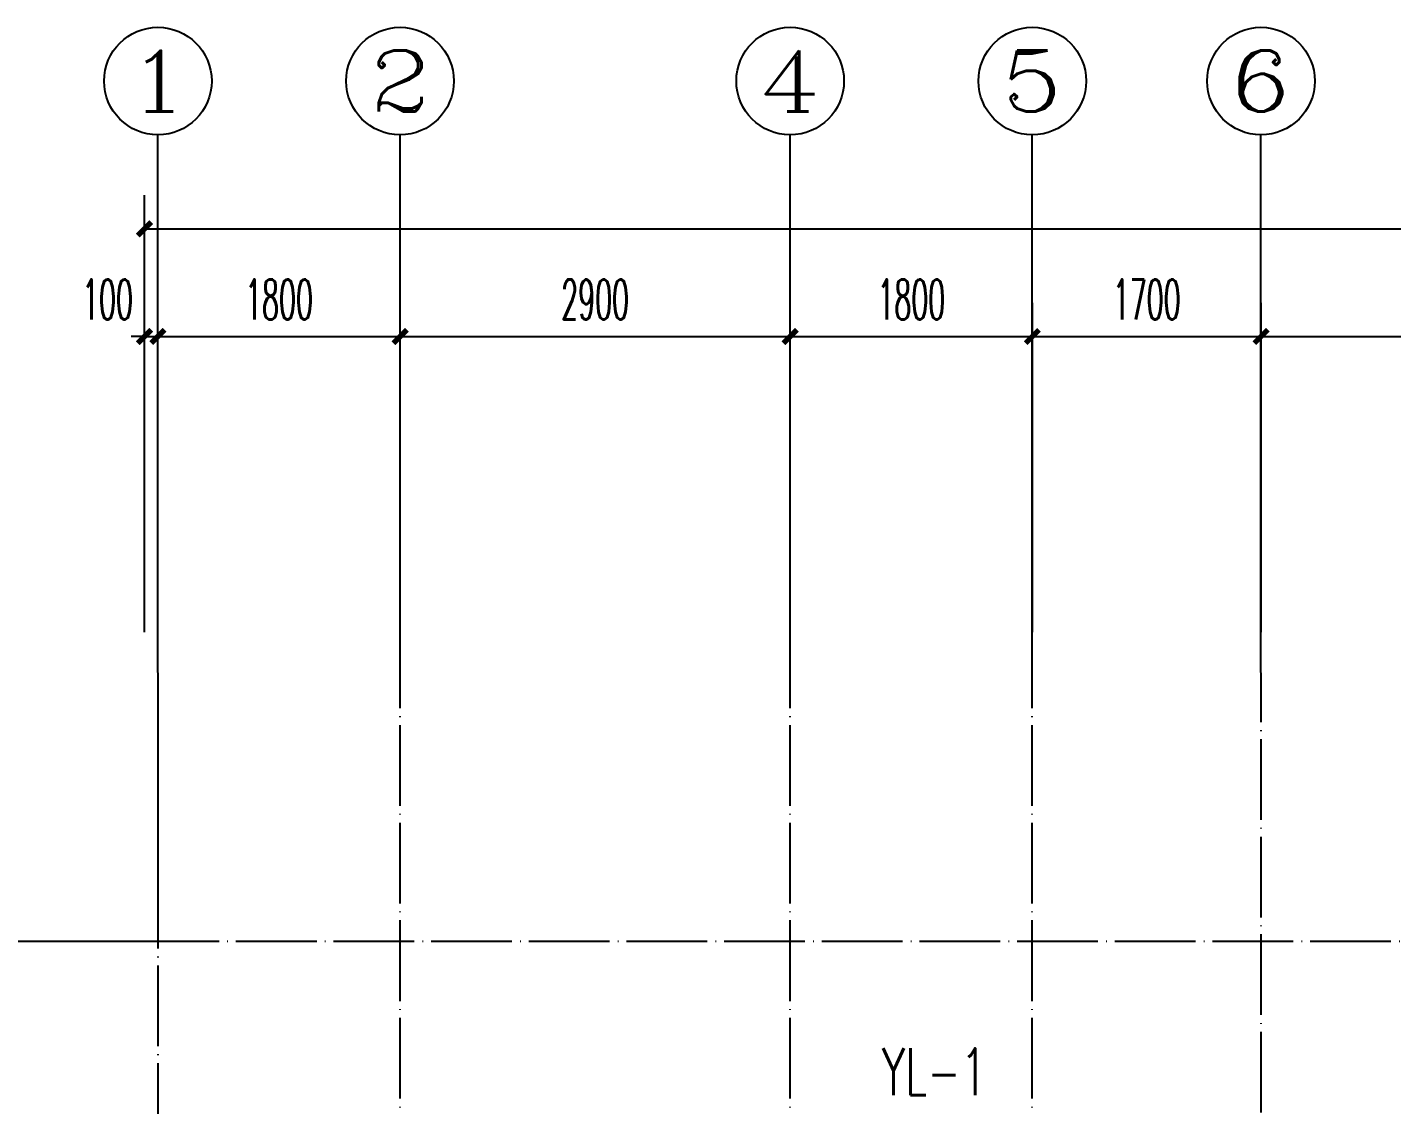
# Model space of a CAD drawing. Extents: x 27938 to 1507990, y 110129 to 923079.
# Drawn here: x 826946 to 837088, y 375160 to 383174 of the extents above; entities that cross this region are included whole.
import ezdxf
from ezdxf.enums import TextEntityAlignment as Align

# ---------------------------------------------------------------- set-up
doc = ezdxf.new("R2010")
doc.units = 0
doc.header["$LTSCALE"] = 1000
doc.header["$MEASUREMENT"] = 0
doc.linetypes.add('DOTE', pattern=[2.42, 2, -0.2, 0.02, -0.2])
for name, color, linetype in [('AXIS', 3, 'Continuous'), ('AXIS_TEXT', 7, 'Continuous'), ('DIM_雨水', 4, 'Continuous'), ('DOTE', 1, 'Continuous')]:
    doc.layers.add(name, color=color, linetype=linetype)
doc.styles.add('_TCH_AXIS', font='COMPLEX', dxfattribs={"bigfont": 'GBCBIG'})
doc.styles.add('_TCH_DIM_T3', font='SIMPLEX.shx', dxfattribs={"width": 0.494118, "bigfont": 'GBCBIG.shx'})
doc.styles.add('_TWT_SERIAL', font='SIMPLEX', dxfattribs={"width": 0.8, "height": 3.5, "bigfont": 'HZTXT'})
doc.styles.add('COMPLEX', font='COMPLEX')
doc.dimstyles.new('_TCH_ARCH&&100', dxfattribs={"dimtxt": 297.5, "dimasz": 100, "dimexe": 250, "dimexo": 300, "dimgap": 126.25, "dimtad": 1, "dimdec": 0, "dimzin": 0, "dimdsep": 46, "dimtxsty": '_TCH_DIM_T3', "dimblk": 'ARCHTICK', "dimcen": 0.09, "dimclrt": 4, "dimazin": 2, "dimtfac": 1, "dimtdec": 0, "dimtix": 1, "dimtmove": 2, "dimatfit": 3, "dimfxl": 100, "dimtolj": 1, "dimtzin": 0, "dimarcsym": 0})

# ---------------------------------------------------------------- blocks, each defined once
blk = doc.blocks.new('GDGDGDSDA')
at = {"layer": 'DOTE', "color": 0, "linetype": 'DOTE', "ltscale": 0.3}
for p, q in [((419335, 376108), (419335, 359558)), ((421135, 367858), (421135, 376108)), ((424035, 367858), (424035, 376108)), ((425835, 367858), (425835, 376108)), ((427535, 370658), (427535, 376108)), ((471335, 374108), (417335, 374108))]:
    blk.add_line(p, q, dxfattribs=at)
blk = doc.blocks.new('_ArchTick')
at = {"color": 0, "linetype": 'ByBlock', "const_width": 0.4}
blk.add_lwpolyline([(-0.5, -0.5), (0.5, 0.5)], dxfattribs=at)
blk = doc.blocks.new('*D1092')
at = {"layer": 'AXIS', "color": 0, "lineweight": -2}
for p, q in [((827817, 378674), (827817, 381124)), ((827917, 378674), (827917, 381124)), ((827817, 380874), (827717, 380874)), ((827817, 380874), (827917, 380874)), ((827917, 380874), (828017, 380874))]:
    blk.add_line(p, q, dxfattribs=at)
at = {"layer": 'Defpoints', "color": 0}
for p in [(827917, 380874), (827817, 378374), (827917, 378374)]:
    blk.add_point(p, dxfattribs=at)
at = {"layer": 'AXIS', "color": 0, "lineweight": -2, "xscale": 100, "yscale": 100, "zscale": 100}
blk.add_blockref('_ArchTick', (827817, 380874), dxfattribs=at)
at = {"layer": 'AXIS', "color": 0, "lineweight": -2, "xscale": 100, "yscale": 100, "zscale": 100, "rotation": 180}
blk.add_blockref('_ArchTick', (827917, 380874), dxfattribs=at)
at = {"layer": 'AXIS', "color": 4, "insert": (827542, 381149), "char_height": 297.5, "attachment_point": 5, "style": '_TCH_DIM_T3'}
blk.add_mtext('\\A1;100', dxfattribs=at)
blk = doc.blocks.new('*D1093')
at = {"layer": 'AXIS', "color": 0, "lineweight": -2}
for p, q in [((827917, 378674), (827917, 381124)), ((829717, 378674), (829717, 381124)), ((827917, 380874), (829717, 380874))]:
    blk.add_line(p, q, dxfattribs=at)
at = {"layer": 'Defpoints', "color": 0}
for p in [(829717, 380874), (827917, 378374), (829717, 378374)]:
    blk.add_point(p, dxfattribs=at)
at = {"layer": 'AXIS', "color": 0, "lineweight": -2, "xscale": 100, "yscale": 100, "zscale": 100, "rotation": 180}
blk.add_blockref('_ArchTick', (827917, 380874), dxfattribs=at)
at = {"layer": 'AXIS', "color": 0, "lineweight": -2, "xscale": 100, "yscale": 100, "zscale": 100}
blk.add_blockref('_ArchTick', (829717, 380874), dxfattribs=at)
at = {"layer": 'AXIS', "color": 4, "insert": (828817, 381149), "char_height": 297.5, "attachment_point": 5, "style": '_TCH_DIM_T3'}
blk.add_mtext('\\A1;1800', dxfattribs=at)
blk = doc.blocks.new('*D1094')
at = {"layer": 'AXIS', "color": 0, "lineweight": -2}
for p, q in [((829717, 378674), (829717, 381124)), ((832617, 378674), (832617, 381124)), ((829717, 380874), (832617, 380874))]:
    blk.add_line(p, q, dxfattribs=at)
at = {"layer": 'Defpoints', "color": 0}
for p in [(832617, 380874), (829717, 378374), (832617, 378374)]:
    blk.add_point(p, dxfattribs=at)
at = {"layer": 'AXIS', "color": 0, "lineweight": -2, "xscale": 100, "yscale": 100, "zscale": 100, "rotation": 180}
blk.add_blockref('_ArchTick', (829717, 380874), dxfattribs=at)
at = {"layer": 'AXIS', "color": 0, "lineweight": -2, "xscale": 100, "yscale": 100, "zscale": 100}
blk.add_blockref('_ArchTick', (832617, 380874), dxfattribs=at)
at = {"layer": 'AXIS', "color": 4, "insert": (831167, 381149), "char_height": 297.5, "attachment_point": 5, "style": '_TCH_DIM_T3'}
blk.add_mtext('\\A1;2900', dxfattribs=at)
blk = doc.blocks.new('*D1095')
at = {"layer": 'AXIS', "color": 0, "lineweight": -2}
for p, q in [((832617, 378674), (832617, 381124)), ((834417, 378674), (834417, 381124)), ((832617, 380874), (834417, 380874))]:
    blk.add_line(p, q, dxfattribs=at)
at = {"layer": 'Defpoints', "color": 0}
for p in [(834417, 380874), (832617, 378374), (834417, 378374)]:
    blk.add_point(p, dxfattribs=at)
at = {"layer": 'AXIS', "color": 0, "lineweight": -2, "xscale": 100, "yscale": 100, "zscale": 100, "rotation": 180}
blk.add_blockref('_ArchTick', (832617, 380874), dxfattribs=at)
at = {"layer": 'AXIS', "color": 0, "lineweight": -2, "xscale": 100, "yscale": 100, "zscale": 100}
blk.add_blockref('_ArchTick', (834417, 380874), dxfattribs=at)
at = {"layer": 'AXIS', "color": 4, "insert": (833517, 381149), "char_height": 297.5, "attachment_point": 5, "style": '_TCH_DIM_T3'}
blk.add_mtext('\\A1;1800', dxfattribs=at)
blk = doc.blocks.new('*D1096')
at = {"layer": 'AXIS', "color": 0, "lineweight": -2}
for p, q in [((834417, 378674), (834417, 381124)), ((836117, 378674), (836117, 381124)), ((834417, 380874), (836117, 380874))]:
    blk.add_line(p, q, dxfattribs=at)
at = {"layer": 'Defpoints', "color": 0}
for p in [(836117, 380874), (834417, 378374), (836117, 378374)]:
    blk.add_point(p, dxfattribs=at)
at = {"layer": 'AXIS', "color": 0, "lineweight": -2, "xscale": 100, "yscale": 100, "zscale": 100, "rotation": 180}
blk.add_blockref('_ArchTick', (834417, 380874), dxfattribs=at)
at = {"layer": 'AXIS', "color": 0, "lineweight": -2, "xscale": 100, "yscale": 100, "zscale": 100}
blk.add_blockref('_ArchTick', (836117, 380874), dxfattribs=at)
at = {"layer": 'AXIS', "color": 4, "insert": (835267, 381149), "char_height": 297.5, "attachment_point": 5, "style": '_TCH_DIM_T3'}
blk.add_mtext('\\A1;1700', dxfattribs=at)
blk = doc.blocks.new('*D1097')
at = {"layer": 'AXIS', "color": 0, "lineweight": -2}
for p, q in [((836117, 378674), (836117, 381124)), ((839017, 378674), (839017, 381124)), ((836117, 380874), (839017, 380874))]:
    blk.add_line(p, q, dxfattribs=at)
at = {"layer": 'Defpoints', "color": 0}
for p in [(839017, 380874), (836117, 378374), (839017, 378374)]:
    blk.add_point(p, dxfattribs=at)
at = {"layer": 'AXIS', "color": 0, "lineweight": -2, "xscale": 100, "yscale": 100, "zscale": 100, "rotation": 180}
blk.add_blockref('_ArchTick', (836117, 380874), dxfattribs=at)
at = {"layer": 'AXIS', "color": 0, "lineweight": -2, "xscale": 100, "yscale": 100, "zscale": 100}
blk.add_blockref('_ArchTick', (839017, 380874), dxfattribs=at)
at = {"layer": 'AXIS', "color": 4, "insert": (837567, 381149), "char_height": 297.5, "attachment_point": 5, "style": '_TCH_DIM_T3'}
blk.add_mtext('\\A1;2900', dxfattribs=at)
blk = doc.blocks.new('*D1104')
at = {"layer": 'AXIS', "color": 0, "lineweight": -2}
for p, q in [((827817, 378674), (827817, 381924)), ((878017, 378674), (878017, 381924)), ((827817, 381674), (878017, 381674))]:
    blk.add_line(p, q, dxfattribs=at)
at = {"layer": 'Defpoints', "color": 0}
for p in [(878017, 381674), (827817, 378374), (878017, 378374)]:
    blk.add_point(p, dxfattribs=at)
at = {"layer": 'AXIS', "color": 0, "lineweight": -2, "xscale": 100, "yscale": 100, "zscale": 100, "rotation": 180}
blk.add_blockref('_ArchTick', (827817, 381674), dxfattribs=at)
at = {"layer": 'AXIS', "color": 0, "lineweight": -2, "xscale": 100, "yscale": 100, "zscale": 100}
blk.add_blockref('_ArchTick', (878017, 381674), dxfattribs=at)
at = {"layer": 'AXIS', "color": 4, "insert": (852917, 381949), "char_height": 297.5, "attachment_point": 5, "style": '_TCH_DIM_T3'}
blk.add_mtext('\\A1;50200', dxfattribs=at)
blk = doc.blocks.new('_AXISO')
at = {"color": 0}
blk.add_circle((0, 0), 0.5, dxfattribs=at)
at = {"layer": 'AXIS_TEXT', "color": 0, "style": 'COMPLEX', "width": 1.041667}
blk.add_attdef('A', text='', height=0.56, dxfattribs=at).set_placement((-0.25, -0.28), (0.25, -0.28), align=Align.FIT)

msp = doc.modelspace()

# ---------------------------------------------------------------- linework, layer by layer
msp.add_lwpolyline([(827916.6, 377868.6), (827916.6, 376373.7), (826619.1, 376373.7)])
at = {"layer": 'AXIS', "color": 8}
for p, q in [((827916.6, 378373.7), (827916.6, 382373.7)), ((829716.6, 378373.7), (829716.6, 382373.7)), ((832616.6, 378373.7), (832616.6, 382373.7)), ((834416.6, 378373.7), (834416.6, 382373.7)), ((836116.6, 378373.7), (836116.6, 382373.7))]:
    msp.add_line(p, q, dxfattribs=at)

# ---------------------------------------------------------------- block references
ref = msp.add_blockref('_AXISO', (827916.6, 382773.7), dxfattribs=dict(at, xscale=800, yscale=800, zscale=800))
ref.add_attrib('A', '1', dxfattribs={"layer": 'AXIS_TEXT', "color": 8, "ltscale": 0.5, "height": 452.5, "style": '_TCH_AXIS', "width": 2.333333}).set_placement((827690.3, 382547.5), (828142.9, 382547.5), align=Align.FIT)
ref = msp.add_blockref('_AXISO', (829716.6, 382773.7), dxfattribs=dict(at, xscale=800, yscale=800, zscale=800))
ref.add_attrib('A', '2', dxfattribs={"layer": 'AXIS_TEXT', "color": 8, "ltscale": 0.5, "height": 452.5, "style": '_TCH_AXIS', "width": 1.5}).set_placement((829490.3, 382547.5), (829942.9, 382547.5), align=Align.FIT)
ref = msp.add_blockref('_AXISO', (832616.6, 382773.7), dxfattribs=dict(at, xscale=800, yscale=800, zscale=800))
ref.add_attrib('A', '4', dxfattribs={"layer": 'AXIS_TEXT', "color": 8, "ltscale": 0.5, "height": 452.5, "style": '_TCH_AXIS', "width": 1.3125}).set_placement((832390.3, 382547.5), (832842.9, 382547.5), align=Align.FIT)
ref = msp.add_blockref('_AXISO', (834416.6, 382773.7), dxfattribs=dict(at, xscale=800, yscale=800, zscale=800))
ref.add_attrib('A', '5', dxfattribs={"layer": 'AXIS_TEXT', "color": 8, "ltscale": 0.5, "height": 452.5, "style": '_TCH_AXIS', "width": 1.5}).set_placement((834190.3, 382547.5), (834642.9, 382547.5), align=Align.FIT)
ref = msp.add_blockref('_AXISO', (836116.6, 382773.7), dxfattribs=dict(at, xscale=800, yscale=800, zscale=800))
ref.add_attrib('A', '6', dxfattribs={"layer": 'AXIS_TEXT', "color": 8, "ltscale": 0.5, "height": 452.5, "style": '_TCH_AXIS', "width": 1.5}).set_placement((835890.3, 382547.5), (836342.9, 382547.5), align=Align.FIT)
at = {"layer": 'DOTE', "color": 169}
msp.add_blockref('GDGDGDSDA', (408581.8, 2265.4), dxfattribs=at)

# ---------------------------------------------------------------- texts
at = {"layer": 'DIM_雨水', "color": 7, "style": '_TWT_SERIAL', "width": 0.64}
msp.add_text('YL-1', height=350, dxfattribs=at).set_placement((833299.5, 375229.9))

# ---------------------------------------------------------------- dimensions: what is measured, and where the dimension line sits
at = {"layer": 'AXIS', "color": 8}
for p1, p2, distance, picture, middle in [((827816.6, 378373.7), (878016.6, 378373.7), 3300, '*D1104', (852916.6, 381948.7)), ((827916.6, 378373.7), (829716.6, 378373.7), 2500, '*D1093', (828816.6, 381148.7)), ((829716.6, 378373.7), (832616.6, 378373.7), 2500, '*D1094', (831166.6, 381148.7)), ((832616.6, 378373.7), (834416.6, 378373.7), 2500, '*D1095', (833516.6, 381148.7)), ((834416.6, 378373.7), (836116.6, 378373.7), 2500, '*D1096', (835266.6, 381148.7)), ((836116.6, 378373.7), (839016.6, 378373.7), 2500, '*D1097', (837566.6, 381148.7))]:
    dim = msp.add_aligned_dim(p1=p1, p2=p2, distance=distance, dimstyle='_TCH_ARCH&&100', dxfattribs=at)
    dim.commit()
    dim.dimension.update_dxf_attribs({"geometry": picture, "text_midpoint": middle})
dim = msp.add_linear_dim(base=(827916.6, 380873.7), p1=(827816.6, 378373.7), p2=(827916.6, 378373.7), angle=0, dimstyle='_TCH_ARCH&&100', dxfattribs=at)
dim.commit()
dim.dimension.update_dxf_attribs({"geometry": '*D1092', "text_midpoint": (827541.6, 381148.7), "dimtype": 129})

doc.saveas('drawing.dxf')
